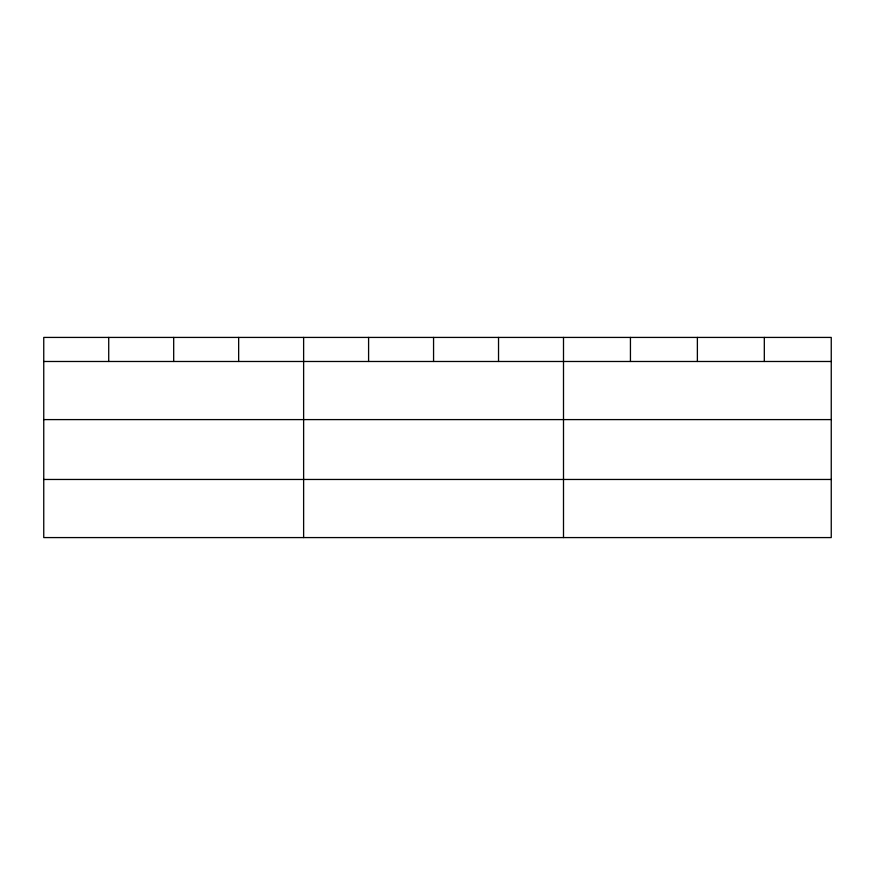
<?xml version="1.0" encoding="UTF-8"?>
<svg xmlns="http://www.w3.org/2000/svg" width="875" height="875" viewBox="0 0 875 875"><rect width="100%" height="100%" fill="white"/><g stroke="black" fill="none" stroke-linecap="round" stroke-linejoin="round"><path stroke-width="1.31" d="M831.25 419.595L831.25 337.422L43.75 337.422L43.75 537.578L831.25 537.578L831.25 419.595L43.75 419.595M43.75 361.484L831.25 361.484M43.75 479.467L831.25 479.467M764.312 337.422L764.312 361.484M697.375 337.422L697.375 361.484M630.438 337.422L630.438 361.484M563.5 337.422L563.5 537.578M498.531 337.422L498.531 361.484M433.562 337.422L433.562 361.484M368.594 337.422L368.594 361.484M303.625 337.422L303.625 537.578M238.656 337.422L238.656 361.484M173.688 337.422L173.688 361.484M108.719 337.422L108.719 361.484"/></g></svg>
